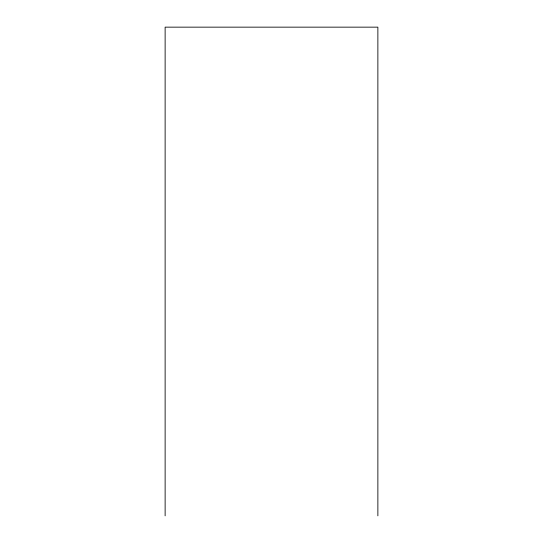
<?xml version="1.0" encoding="UTF-8"?>
<svg xmlns="http://www.w3.org/2000/svg" width="543" height="543" viewBox="0 0 543 543"><rect width="100%" height="100%" fill="white"/><g stroke="black" fill="none" stroke-linecap="round" stroke-linejoin="round"><path stroke-width="0.81" d="M377.874 515.85L377.874 27.15L165.126 27.15L165.126 515.85"/></g></svg>
